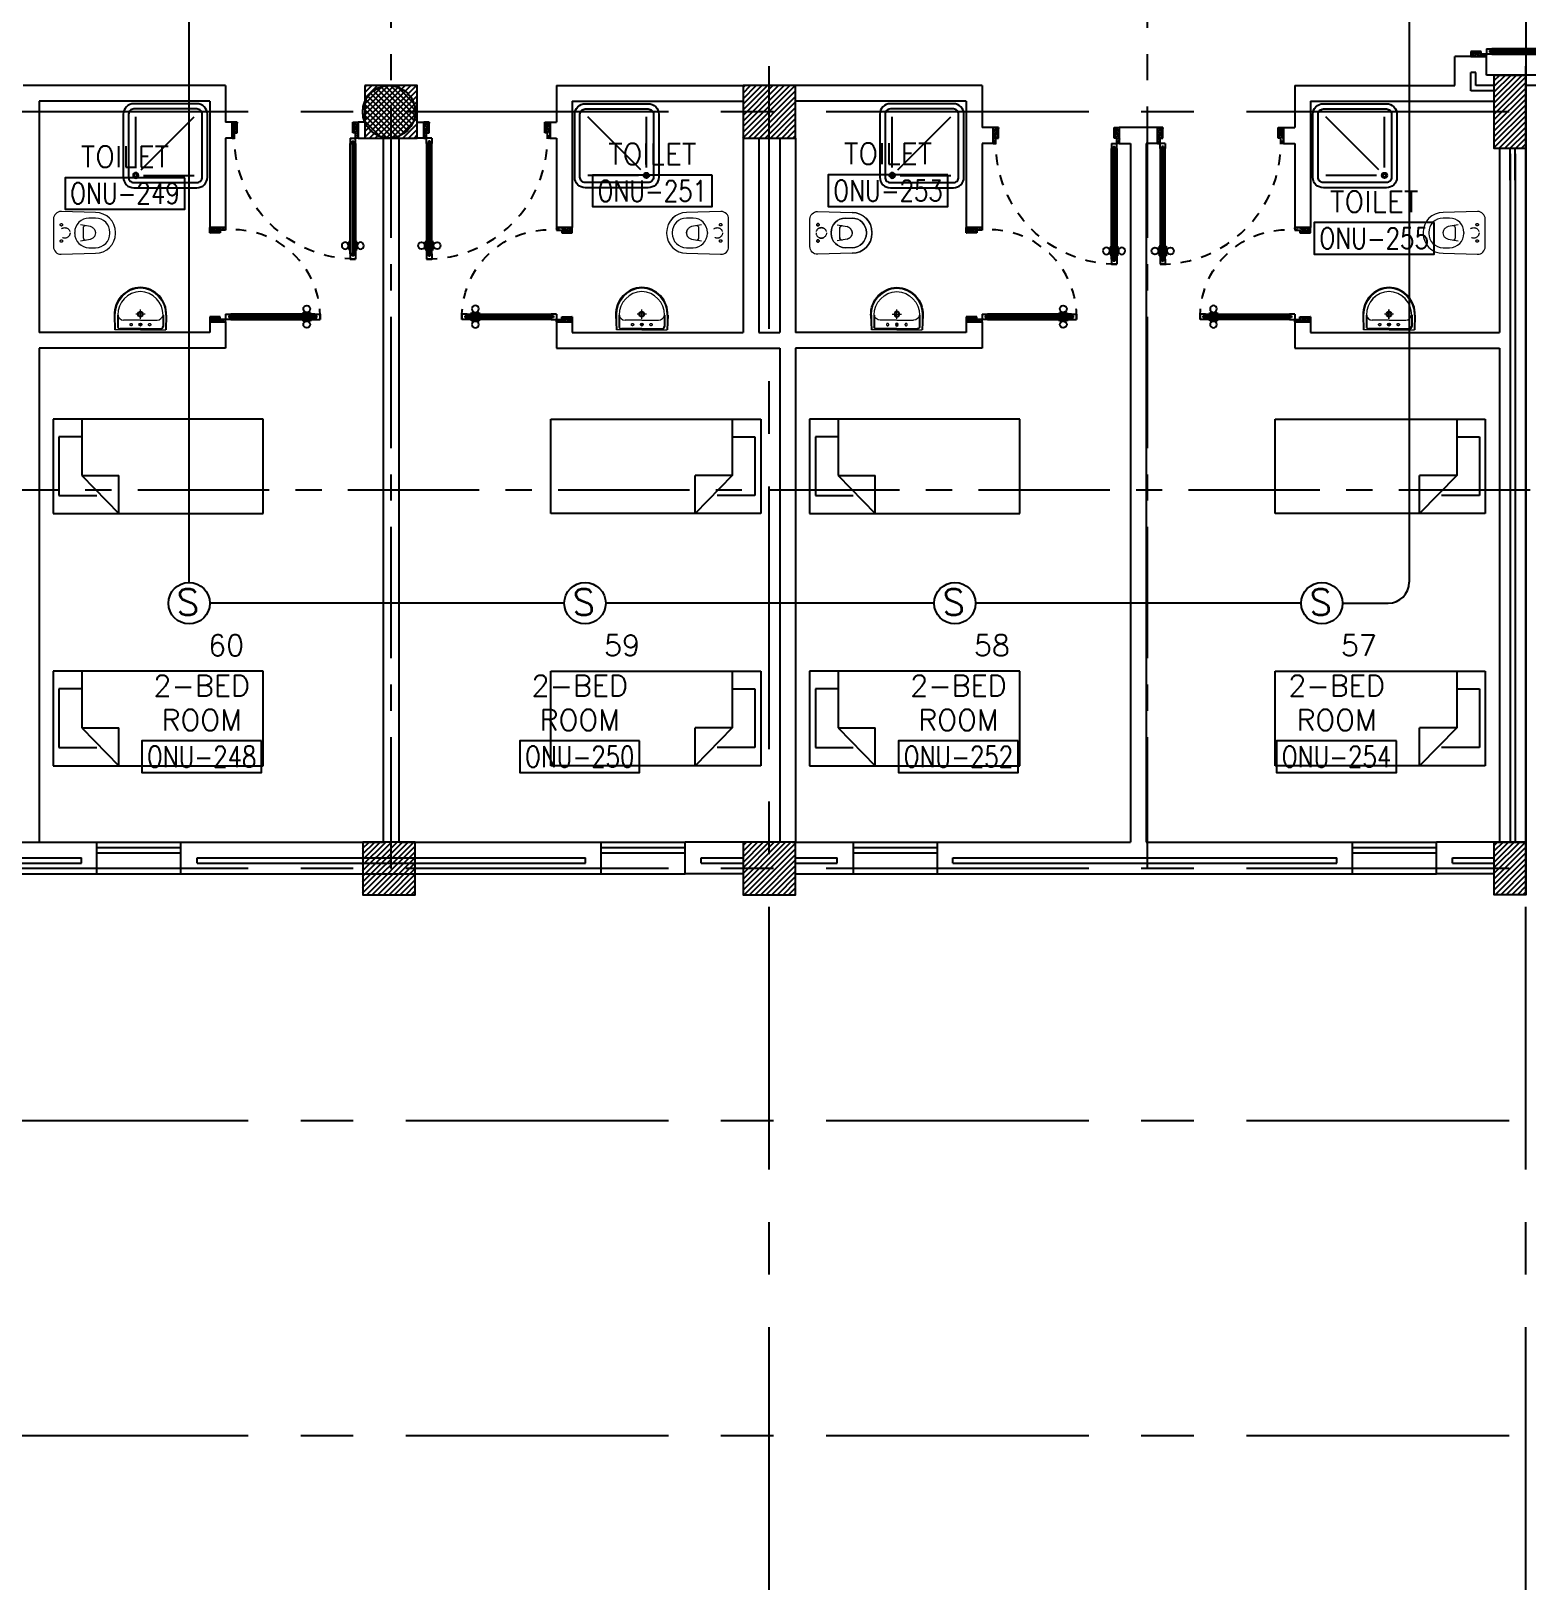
# Model space of a CAD drawing. Extents: x 0 to 93, y -1.5 to 78.
# Drawn here: x 26.21 to 40.44, y -1.46 to 13.37 of the extents above; entities that cross this region are included whole.
import ezdxf
from ezdxf.enums import TextEntityAlignment as Align

# ---------------------------------------------------------------- set-up
doc = ezdxf.new("R2010")
doc.units = 0
doc.header["$MEASUREMENT"] = 0
for name, pattern in [('CENTER', [2, 1.25, -0.25, 0.25, -0.25]), ('CENTERX2', [4, 2.5, -0.5, 0.5, -0.5]), ('DASHED', [0.75, 0.5, -0.25]), ('HIDDEN', [0.375, 0.25, -0.125]), ('HIDDEN2', [0.1875, 0.125, -0.0625])]:
    doc.linetypes.add(name, pattern=pattern)
doc.layers.get('0').update_dxf_attribs({"color": 11, "linetype": 'CONTINUOUS'})
for name, color, linetype in [('AXES', 11, 'CENTERX2'), ('AXES1', 11, 'CENTER'), ('COL', 11, 'CONTINUOUS'), ('DOOR', 11, 'CONTINUOUS'), ('E-FIRE', 4, 'CONTINUOUS'), ('E-WIRE', 4, 'CONTINUOUS'), ('EJ', 11, 'CONTINUOUS'), ('FIX', 11, 'CONTINUOUS'), ('FUR', 11, 'CONTINUOUS'), ('HAT', 11, 'CONTINUOUS'), ('INSUL', 11, 'CONTINUOUS'), ('RM-BOX', 11, 'CONTINUOUS'), ('RM-NAME', 11, 'CONTINUOUS'), ('RM-NO', 11, 'CONTINUOUS'), ('ROOF', 11, 'CONTINUOUS'), ('WALL', 11, 'CONTINUOUS'), ('WIN', 11, 'CONTINUOUS')]:
    doc.layers.add(name, color=color, linetype=linetype)
doc.styles.add('ROMANS', font='ROMANS.shx', dxfattribs={"width": 0.6})

# ---------------------------------------------------------------- blocks, each defined once
blk = doc.blocks.new('S')
at = {"layer": 'E-FIRE'}
blk.add_circle((0, 0), 197, dxfattribs=at)
at = {"layer": 'E-FIRE', "color": 3, "style": 'ROMANS'}
blk.add_text('S', height=250, dxfattribs=at).set_placement((-119, -115))
blk = doc.blocks.new('*X66')
at = {"color": 0}
for p, q in [((203889, 118293), (204345, 118750)), ((203889, 118346), (204292, 118750)), ((203889, 118399), (204239, 118750)), ((203889, 118452), (204186, 118750)), ((203889, 118505), (204133, 118750)), ((203889, 118558), (204080, 118750)), ((203889, 118611), (204027, 118750)), ((203889, 118665), (203974, 118750)), ((203889, 118718), (203921, 118750)), ((203898, 118250), (204389, 118740)), ((203951, 118250), (204389, 118687)), ((204004, 118250), (204389, 118634)), ((204057, 118250), (204389, 118581)), ((204110, 118250), (204389, 118528)), ((204163, 118250), (204389, 118475)), ((204216, 118250), (204389, 118422)), ((204269, 118250), (204389, 118369)), ((204322, 118250), (204389, 118316)), ((204375, 118250), (204389, 118263))]:
    blk.add_line(p, q, dxfattribs=at)
blk = doc.blocks.new('*X65')
at = {"color": 0}
for p, q in [((203886, 125450), (204386, 125950)), ((203889, 125506), (204333, 125950)), ((203889, 125559), (204279, 125950)), ((203889, 125612), (204226, 125950)), ((203889, 125665), (204173, 125950)), ((203889, 125718), (204120, 125950)), ((203889, 125771), (204067, 125950)), ((203889, 125824), (204014, 125950)), ((203889, 125877), (203961, 125950)), ((203889, 125930), (203908, 125950)), ((203939, 125450), (204389, 125900)), ((203992, 125450), (204389, 125847)), ((204045, 125450), (204389, 125794)), ((204098, 125450), (204389, 125741)), ((204151, 125450), (204389, 125688)), ((204204, 125450), (204389, 125635)), ((204257, 125450), (204389, 125582)), ((204310, 125450), (204389, 125528)), ((204363, 125450), (204389, 125475))]:
    blk.add_line(p, q, dxfattribs=at)
blk = doc.blocks.new('COL50')
at = {"layer": 'COL'}
blk.add_lwpolyline([(-250, 250), (-250, -250), (250, -250), (250, 250)], close=True, dxfattribs=at)
blk = doc.blocks.new('AH20A')
at = {"layer": 'FUR'}
for p, q in [((0, 0.5), (0, -0.5)), ((1, 0.5), (0, 0.5)), ((0.1358, 0.5), (0.1358, -0.0987)), ((1, -0.5), (1, 0.5)), ((0.1358, 0.3112), (0.0277, 0.3112)), ((0.0277, 0.3112), (0.0277, -0.3087)), ((0.1358, -0.0987), (0.3125, -0.5)), ((0.1358, -0.0987), (0.3125, -0.0987)), ((0.3125, -0.5), (0.3125, -0.0987)), ((0.0277, -0.3087), (0.2076, -0.3087)), ((0, -0.5), (1, -0.5))]:
    blk.add_line(p, q, dxfattribs=at)
blk = doc.blocks.new('DOOR100')
at = {"layer": 'DOOR', "color": 0, "linetype": 'ByBlock'}
for p, q in [((-92, 1206), (-92, 1141)), ((-83, 1206), (-92, 1206)), ((-83, 1129), (-83, 1219)), ((-76, 1219), (-83, 1219)), ((-83, 1206), (-83, 1141)), ((-76, 1251), (-76, 1301)), ((-76, 1301), (-26, 1301)), ((-26, 1301), (-76, 1301)), ((-59, 1251), (-76, 1251)), ((-59, 1251), (-59, 1271)), ((-43, 1271), (-59, 1271)), ((-43, 1251), (-43, 1271)), ((-26, 1251), (-43, 1251)), ((-26, 1251), (-26, 1301)), ((-26, 1219), (-19, 1219)), ((-19, 1129), (-19, 1219)), ((-19, 1206), (-19, 1141)), ((-19, 1206), (-10, 1206)), ((-10, 1206), (-10, 1141)), ((-83, 1141), (-92, 1141)), ((-76, 1129), (-83, 1129)), ((-26, 1129), (-19, 1129)), ((-19, 1141), (-10, 1141)), ((-1201, 0), (-1201, 150)), ((-1201, 150), (-1176, 150)), ((-1201, 150), (-1201, 0)), ((-1176, 150), (-1176, 100)), ((-76, 200), (-59, 200)), ((-76, 150), (-76, 200)), ((-76, 150), (-26, 150)), ((-59, 200), (-59, 180)), ((-59, 180), (-43, 180)), ((-43, 200), (-26, 200)), ((-43, 180), (-43, 200)), ((-26, 200), (-26, 150)), ((-1, 150), (-26, 150)), ((-26, 150), (-26, 100)), ((-1, 150), (-1, 0)), ((-1151, 0), (-1201, 0)), ((-1176, 100), (-1151, 100)), ((-1151, 100), (-1151, 0)), ((-51, 100), (-51, 0)), ((-26, 100), (-51, 100)), ((-51, 0), (-1, 0))]:
    blk.add_line(p, q, dxfattribs=at)
at = {"layer": 'DOOR', "linetype": 'ByBlock'}
for p, q in [((-76, 1251), (-76, 200)), ((-59, 200), (-59, 1251)), ((-43, 200), (-43, 1251)), ((-26, 200), (-26, 1251))]:
    blk.add_line(p, q, dxfattribs=at)
at = {"layer": 'DOOR', "color": 9, "linetype": 'ByBlock'}
for p, q in [((-1151, 0), (-1201, 114)), ((-1151, 0), (-1201, 40)), ((-1151, 0), (-1164, 100)), ((-51, 0), (-1, 114)), ((-51, 0), (-38, 100)), ((-51, 0), (-1, 40))]:
    blk.add_line(p, q, dxfattribs=at)
at = {"layer": 'DOOR', "color": 0, "linetype": 'ByBlock'}
for centre in [(-125, 1174), (22, 1174)]:
    blk.add_circle(centre, 32.4, dxfattribs=at)
at = {"layer": 'DOOR', "linetype": 'HIDDEN', "ltscale": 0.5}
blk.add_arc((-27, 152), 1149, 89.961, 180.0931, dxfattribs=at)
at = {"layer": 'DOOR', "color": 9, "linetype": 'ByBlock'}
for centre, radius, start, end in [((-1151, 0), 154, 103.7142, 108.8947), ((-51, 0), 154, 71.1053, 76.2858), ((-1151, 0), 134, 100.72, 111.8402), ((-1151, 0), 94.4, 90, 121.9818), ((-1151, 0), 74.4, 90, 132.2236), ((-1151, 0), 54.4, 90, 156.7926), ((-1151, 0), 34.4, 90, 180), ((-1151, 0), 14.4, 90, 180), ((-51, 0), 94.4, 58.0182, 90), ((-51, 0), 74.4, 47.7764, 90), ((-51, 0), 54.4, 23.2074, 90), ((-51, 0), 34.4, 0, 90), ((-51, 0), 14.4, 0, 90), ((-51, 0), 134, 68.1598, 79.28), ((-51, 0), 114, 64.0838, 77.3774)]:
    blk.add_arc(centre, radius, start, end, dxfattribs=at)
blk = doc.blocks.new('DOOR90')
at = {"layer": 'DOOR', "linetype": 'ByBlock'}
for p, q in [((0, 0), (-150, 0)), ((-200, -25), (-1000, -25)), ((-200, -42), (-1000, -42)), ((-200, -58), (-1000, -58)), ((-1000, -75), (-200, -75))]:
    blk.add_line(p, q, dxfattribs=at)
at = {"layer": 'DOOR', "color": 0, "linetype": 'ByBlock'}
for p, q in [((-150, 0), (-150, -25)), ((-150, 0), (0, 0)), ((0, -50), (0, 0)), ((-1050, -25), (-1050, -75)), ((-1050, -75), (-1050, -25)), ((-1000, -25), (-1050, -25)), ((-1000, -75), (-1050, -75)), ((-1020, -42), (-1020, -58)), ((-1000, -42), (-1020, -42)), ((-1000, -58), (-1020, -58)), ((-1000, -25), (-1000, -42)), ((-1000, -58), (-1000, -75)), ((-968, -25), (-968, -18)), ((-878, -18), (-968, -18)), ((-968, -75), (-968, -82)), ((-878, -82), (-968, -82)), ((-955, -18), (-955, -9)), ((-955, -9), (-890, -9)), ((-955, -18), (-890, -18)), ((-955, -82), (-955, -91)), ((-955, -82), (-890, -82)), ((-955, -91), (-890, -91)), ((-890, -18), (-890, -9)), ((-890, -82), (-890, -91)), ((-878, -25), (-878, -18)), ((-878, -75), (-878, -82)), ((-200, -42), (-200, -25)), ((-200, -25), (-150, -25)), ((-180, -42), (-200, -42)), ((-200, -75), (-200, -58)), ((-200, -58), (-180, -58)), ((-150, -75), (-200, -75)), ((-180, -58), (-180, -42)), ((-150, -75), (-150, -25)), ((-150, -25), (-100, -25)), ((-100, -25), (-100, -50)), ((-100, -50), (0, -50)), ((-150, -900), (-150, -875)), ((-150, -875), (-100, -875)), ((-100, -850), (0, -850)), ((-100, -875), (-100, -850)), ((0, -850), (0, -900)), ((0, -900), (-150, -900)), ((-150, -900), (0, -900))]:
    blk.add_line(p, q, dxfattribs=at)
at = {"layer": 'DOOR', "color": 9, "linetype": 'ByBlock'}
for p, q in [((0, -50), (-114, 0)), ((0, -50), (-40, 0)), ((0, -50), (-100, -37)), ((0, -850), (-114, -900)), ((0, -850), (-100, -863)), ((0, -850), (-40, -900))]:
    blk.add_line(p, q, dxfattribs=at)
at = {"layer": 'DOOR', "color": 0, "linetype": 'ByBlock'}
for centre in [(-923, 24), (-923, -124)]:
    blk.add_circle(centre, 32.4, dxfattribs=at)
at = {"layer": 'DOOR', "color": 9, "linetype": 'ByBlock'}
for centre, radius, start, end in [((0, -50), 74.4, 137.7764, 180), ((0, -50), 54.4, 113.2074, 180), ((0, -50), 154, 161.1053, 166.2858), ((0, -50), 134, 158.1598, 169.28), ((0, -50), 114, 154.0838, 167.3774), ((0, -50), 94.4, 148.0182, 180), ((0, -50), 34.4, 90, 180), ((0, -50), 14.4, 90, 180), ((0, -850), 154, 193.7142, 198.8947), ((0, -850), 134, 190.72, 201.8402), ((0, -850), 94.4, 180, 211.9818), ((0, -850), 74.4, 180, 222.2236), ((0, -850), 54.4, 180, 246.7926), ((0, -850), 34.4, 180, 270), ((0, -850), 14.4, 180, 270)]:
    blk.add_arc(centre, radius, start, end, dxfattribs=at)
at = {"layer": 'DOOR', "linetype": 'HIDDEN', "ltscale": 0.5}
blk.add_arc((-222, -50), 828, 178.2701, 275.003, dxfattribs=at)
blk = doc.blocks.new('RM1')
at = {"layer": 'RM-BOX'}
blk.add_lwpolyline([(570, -200), (-570, -200), (-570, -500), (570, -500)], close=True, dxfattribs=at)
at = {"layer": 'RM-NAME', "style": 'ROMANS'}
for tag, p in [('ROOMNAME1', (0, 324)), ('ROOMNAME2', (0, 0))]:
    blk.add_attdef(tag, text='', height=200, dxfattribs=at).set_placement(p, align=Align.MIDDLE)
at = {"layer": 'RM-NO', "style": 'ROMANS', "width": 0.8}
blk.add_attdef('ROOMNO', text='', height=200, dxfattribs=at).set_placement((0, -350), align=Align.MIDDLE)
blk = doc.blocks.new('*X81')
at = {"color": 0}
for p, q in [((73379, 125458), (73871, 125950)), ((73379, 125511), (73818, 125950)), ((73379, 125564), (73765, 125950)), ((73379, 125617), (73712, 125950)), ((73379, 125670), (73659, 125950)), ((73379, 125723), (73606, 125950)), ((73379, 125776), (73553, 125950)), ((73379, 125829), (73500, 125950)), ((73379, 125882), (73447, 125950)), ((73379, 125935), (73394, 125950)), ((73424, 125450), (73879, 125905)), ((73477, 125450), (73879, 125852)), ((73530, 125450), (73879, 125799)), ((73583, 125450), (73879, 125746)), ((73636, 125450), (73879, 125692)), ((73690, 125450), (73879, 125639)), ((73743, 125450), (73879, 125586)), ((73796, 125450), (73879, 125533)), ((73849, 125450), (73879, 125480))]:
    blk.add_line(p, q, dxfattribs=at)
blk = doc.blocks.new('C11')
at = {"layer": 'HAT'}
h = blk.add_hatch(dxfattribs=at)
h.set_pattern_fill('ANSI31', color=256, scale=300, style=0)
h.set_pattern_definition([(45, (-248556.182, -75061.005), (-26.5165043, 26.5165043), [])])
h.paths.add_polyline_path([(300, 700), (0, 700), (0, 350), (300, 350)])
h.paths.add_polyline_path([(300, 350), (0, 350), (0, 0), (300, 0)])
at = {"layer": 'COL'}
blk.add_lwpolyline([(300, 700), (300, 0), (0, 0), (0, 700)], close=True, dxfattribs=at)
blk = doc.blocks.new('C-300')
at = {"layer": 'HAT', "linetype": 'ByBlock', "ltscale": 0.3}
h = blk.add_hatch(dxfattribs=at)
h.set_pattern_fill('ANSI31', color=8, scale=300, style=0)
h.set_pattern_definition([(45, (-258496.182, -82361.005), (-26.5165043, 26.5165043), [])])
h.paths.add_polyline_path([(300, 500), (0, 500), (0, 250), (300, 250)])
h.paths.add_polyline_path([(300, 250), (0, 250), (0, 0), (300, 0)])
at = {"layer": 'COL'}
blk.add_lwpolyline([(0, 500), (300, 500), (300, 0), (0, 0)], close=True, dxfattribs=at)
blk = doc.blocks.new('LAV1')
at = {"layer": 'FIX', "linetype": 'ByBlock', "ltscale": 0.3}
for p, q in [((-280, 210), (-275, 50)), ((-245, 210), (-245, 85)), ((245, 210), (245, 85)), ((280, 210), (275, 50)), ((0, 60), (-220, 60)), ((0, 60), (220, 60))]:
    blk.add_line(p, q, dxfattribs=at)
at = {"layer": 'FIX', "linetype": 'Continuous', "lineweight": 20}
for p, q in [((-275, 210), (-275, 50)), ((275, 210), (275, 50)), ((0, 50), (-275, 50)), ((0, 50), (-252, 50)), ((0, 155), (-181, 155)), ((0, 155), (181, 155)), ((0, 50), (275, 50)), ((0, 50), (252, 50))]:
    blk.add_line(p, q, dxfattribs=at)
at = {"layer": 'FIX', "linetype": 'DASHED', "lineweight": 20, "ltscale": 0.05}
for p, q in [((50, 220), (-50, 220)), ((0, 170), (0, 270)), ((0, 170), (0, 270))]:
    blk.add_line(p, q, dxfattribs=at)
at = {"layer": 'FIX', "lineweight": 20}
for p, q in [((16, 107), (-15, 107)), ((0, 92), (0, 123))]:
    blk.add_line(p, q, dxfattribs=at)
for centre, radius in [((0, 220), 29.5), ((0, 220), 22.5), ((0, 107), 15.5)]:
    blk.add_circle(centre, radius, dxfattribs=at)
at = {"layer": 'FIX', "linetype": 'HIDDEN', "lineweight": 20, "ltscale": 0.05}
for centre in [(-100, 107), (100, 107)]:
    blk.add_circle(centre, 12.4, dxfattribs=at)
at = {"layer": 'FIX', "linetype": 'ByBlock', "ltscale": 0.3}
for centre, radius, start, end in [((7, 220), 287, 91.3776, 182.0064), ((-7, 220), 287, 357.9936, 88.6224), ((-220, 85), 24.9, 179.7021, 269.9486), ((220, 85), 24.9, 270.0514, 0.2979)]:
    blk.add_arc(centre, radius, start, end, dxfattribs=at)
at = {"layer": 'FIX', "linetype": 'Continuous', "lineweight": 20}
for centre, radius, start, end in [((8, 217), 283, 91.6988, 181.351), ((8, 212), 253, 91.7328, 180.4884), ((-8, 217), 283, 358.649, 88.3012), ((-8, 212), 253, 359.5116, 88.2672), ((-179, 222), 66.9, 190.2006, 268.0786), ((179, 222), 66.9, 271.9214, 349.7994)]:
    blk.add_arc(centre, radius, start, end, dxfattribs=at)
blk = doc.blocks.new('WC1')
at = {"layer": 'FIX', "lineweight": 20}
for p, q in [((-210, 204), (-538, 194)), ((-727, 5), (-727, -5)), ((-674, 5), (-674, -5)), ((-534, 24), (-540, 0)), ((-540, 0), (-534, -24)), ((-475, 141), (-538, 141)), ((-395, 76), (-490, 60)), ((-339, 5), (-339, -5)), ((-137, 0), (-137, 131)), ((-137, -131), (-137, 0)), ((-538, -141), (-475, -141)), ((-490, -60), (-395, -76)), ((-538, -194), (-210, -204)), ((-213, -204), (-210, -204))]:
    blk.add_line(p, q, dxfattribs=at)
at = {"layer": 'FIX', "linetype": 'Continuous', "lineweight": 20}
blk.add_line((-420, -47), (-420, 45), dxfattribs=at)
at = {"layer": 'FIX', "linetype": 'HIDDEN2', "lineweight": 20, "ltscale": 0.3}
blk.add_circle((-245, 0), 49.8, dxfattribs=at)
at = {"layer": 'FIX', "linetype": 'HIDDEN', "lineweight": 20, "ltscale": 0.05}
for centre in [(-213, 78), (-213, -77)]:
    blk.add_circle(centre, 11.6, dxfattribs=at)
at = {"layer": 'FIX', "lineweight": 20}
for centre, radius, start, end in [((-538, 5), 189, 90, 180), ((-210, 131), 73, 360, 90), ((-538, 5), 136, 90, 180), ((-473, -7), 68.2, 128.9242, 152.8468), ((-464, -18), 82, 108.496, 128.9242), ((-475, 5), 136, 360, 90), ((-538, -5), 189, 180, 270), ((-538, -5), 136, 180, 270), ((-473, 7), 68.2, 207.1532, 231.0758), ((-464, 18), 82, 231.0758, 251.504), ((-475, -5), 136, 270, 0), ((-210, -131), 73, 270, 0)]:
    blk.add_arc(centre, radius, start, end, dxfattribs=at)
at = {"layer": 'FIX', "linetype": 'Continuous', "lineweight": 20}
for centre, start, end in [((-443, 46), 357.6662, 91.6121), ((-442, -46), 268.3879, 2.3338)]:
    blk.add_arc(centre, 22.3, start, end, dxfattribs=at)
blk = doc.blocks.new('SHR1')
at = {"layer": 'FIX'}
for p, q in [((-196, 196), (-700, 700)), ((-143, 218), (-143, 700)), ((-218, 143), (-700, 143))]:
    blk.add_line(p, q, dxfattribs=at)
for points in [[(-825, 125), (-825, 725, -0.414214), (-725, 825), (-125, 825, -0.414214), (-25, 725), (-25, 125, -0.414214), (-125, 25), (-725, 25, -0.414214)], [(-775, 125), (-775, 725, -0.414214), (-725, 775), (-125, 775, -0.414214), (-75, 725), (-75, 125, -0.414214), (-125, 75), (-725, 75, -0.414214)]]:
    blk.add_lwpolyline(points, format="xyb", close=True, dxfattribs=at)
for radius in [25, 15]:
    blk.add_circle((-143, 143), radius, dxfattribs=at)
blk = doc.blocks.new('*X122')
at = {"color": 0}
for p, q in [((84179, 10675), (84665, 11161)), ((84179, 10729), (84612, 11161)), ((84179, 10782), (84559, 11161)), ((84179, 10835), (84506, 11161)), ((84179, 10888), (84453, 11161)), ((84179, 10941), (84400, 11161)), ((84179, 10994), (84347, 11161)), ((84179, 11047), (84294, 11161)), ((84179, 11100), (84240, 11161)), ((84179, 11153), (84187, 11161)), ((84218, 10661), (84679, 11122)), ((84271, 10661), (84679, 11069)), ((84324, 10661), (84679, 11016)), ((84377, 10661), (84679, 10963)), ((84430, 10661), (84679, 10910)), ((84483, 10661), (84679, 10857)), ((84536, 10661), (84679, 10804)), ((84589, 10661), (84679, 10751)), ((84642, 10661), (84679, 10698))]:
    blk.add_line(p, q, dxfattribs=at)
blk = doc.blocks.new('A$C272A55A0')
at = {"layer": 'DOOR', "color": 0, "linetype": 'ByBlock'}
for p, q in [((0, 900), (0, 1050)), ((50, 1050), (0, 1050)), ((50, 950), (50, 1050)), ((1750, 950), (1750, 1050)), ((1750, 1050), (1800, 1050)), ((1800, 1050), (1800, 900)), ((0, 900), (25, 900)), ((25, 950), (50, 950)), ((25, 900), (25, 950)), ((75, 900), (25, 900)), ((25, 850), (25, 900)), ((75, 900), (75, 850)), ((1725, 900), (1775, 900)), ((1725, 900), (1725, 850)), ((1775, 950), (1750, 950)), ((1775, 900), (1775, 950)), ((1800, 900), (1775, 900)), ((1775, 850), (1775, 900)), ((42, 850), (25, 850)), ((58, 870), (42, 870)), ((42, 870), (42, 850)), ((58, 850), (58, 870)), ((75, 850), (58, 850)), ((1725, 850), (1742, 850)), ((1742, 870), (1758, 870)), ((1742, 850), (1742, 870)), ((1758, 870), (1758, 850)), ((1758, 850), (1775, 850)), ((1718, 160), (1709, 160)), ((1709, 95), (1709, 160)), ((1725, 173), (1718, 173)), ((1718, 173), (1718, 83)), ((1718, 95), (1718, 160)), ((1775, 173), (1782, 173)), ((1782, 173), (1782, 83)), ((1782, 160), (1791, 160)), ((1782, 95), (1782, 160)), ((1791, 95), (1791, 160)), ((25, 50), (42, 50)), ((25, 50), (25, 0)), ((25, 0), (75, 0)), ((75, 0), (25, 0)), ((42, 50), (42, 30)), ((42, 30), (58, 30)), ((58, 50), (75, 50)), ((58, 50), (58, 30)), ((75, 50), (75, 0)), ((1718, 95), (1709, 95)), ((1725, 83), (1718, 83)), ((1742, 50), (1725, 50)), ((1725, 50), (1725, 0)), ((1775, 0), (1725, 0)), ((1725, 0), (1775, 0)), ((1742, 50), (1742, 30)), ((1758, 30), (1742, 30)), ((1775, 50), (1758, 50)), ((1758, 50), (1758, 30)), ((1775, 83), (1782, 83)), ((1775, 50), (1775, 0)), ((1782, 95), (1791, 95))]:
    blk.add_line(p, q, dxfattribs=at)
at = {"layer": 'DOOR', "color": 9, "linetype": 'ByBlock'}
for p, q in [((50, 1050), (0, 1010)), ((50, 1050), (0, 937)), ((50, 1050), (37, 950)), ((1750, 1050), (1800, 1010)), ((1750, 1050), (1800, 937)), ((1750, 1050), (1763, 950))]:
    blk.add_line(p, q, dxfattribs=at)
at = {"layer": 'DOOR', "linetype": 'ByBlock'}
for p, q in [((25, 850), (25, 50)), ((42, 850), (42, 50)), ((58, 850), (58, 50)), ((75, 50), (75, 850)), ((1725, 50), (1725, 850)), ((1742, 850), (1742, 50)), ((1758, 850), (1758, 50)), ((1775, 850), (1775, 50))]:
    blk.add_line(p, q, dxfattribs=at)
at = {"layer": 'DOOR', "color": 0, "linetype": 'ByBlock'}
for centre in [(1676, 128), (1824, 128)]:
    blk.add_circle(centre, 32.4, dxfattribs=at)
at = {"layer": 'DOOR', "color": 9, "linetype": 'ByBlock'}
for centre, radius, start, end in [((50, 1050), 34.4, 180, 270), ((50, 1050), 14.4, 180, 270), ((1750, 1050), 14.4, 270, 0), ((1750, 1050), 34.4, 270, 0), ((50, 1050), 54.4, 203.2074, 270), ((50, 1050), 74.4, 227.7764, 270), ((50, 1050), 94.4, 238.0182, 270), ((50, 1050), 114, 244.0838, 257.3774), ((50, 1050), 134, 248.1598, 259.28), ((50, 1050), 154, 251.1053, 256.2858), ((1750, 1050), 54.4, 270, 336.7926), ((1750, 1050), 74.4, 270, 312.2236), ((1750, 1050), 94.4, 270, 301.9818), ((1750, 1050), 114, 282.6226, 295.9162), ((1750, 1050), 134, 280.72, 291.8402), ((1750, 1050), 154, 283.7142, 288.8947)]:
    blk.add_arc(centre, radius, start, end, dxfattribs=at)
at = {"layer": 'DOOR', "linetype": 'HIDDEN', "ltscale": 0.5}
for centre, start, end in [((50, 851), 268.3174, 3.2965), ((1750, 851), 176.7035, 271.6826)]:
    blk.add_arc(centre, 851, start, end, dxfattribs=at)
at = {"layer": 'WALL', "linetype": 'ByBlock'}
blk.add_line((1800, 900), (1800, 1050), dxfattribs=at)

msp = doc.modelspace()

# ---------------------------------------------------------------- hatches: boundary and pattern name
at = {"layer": 'HAT'}
h = msp.add_hatch(dxfattribs=at)
h.set_pattern_fill('ANSI31', color=256, scale=0.3, style=0)
h.set_pattern_definition([(135, (90.853055, -31.034444), (0.026516504, 0.026516504), [])])
h.paths.add_polyline_path([(29.8628, 12.6), (29.6128, 12.6), (29.6128, 12.85, -0.4142136)])
h.paths.add_polyline_path([(29.6128, 12.85), (29.6128, 12.6), (29.3628, 12.6, -0.4142136)])
h.paths.add_polyline_path([(29.3628, 12.6), (29.6128, 12.6), (29.6128, 12.35, -0.4142136)])
h.paths.add_polyline_path([(29.6128, 12.6), (29.8628, 12.6, -0.4142136), (29.6128, 12.35)])

# ---------------------------------------------------------------- linework, layer by layer
at = {"layer": 'AXES'}
for p, q in [((33.2317, -1.4643), (33.2317, 77.3484)), ((40.4317, -1.4643), (40.4317, 76.9984)), ((92.2717, 12.6), (24.2317, 12.6)), ((92.2717, 5.4), (24.2317, 5.4)), ((92.2717, 3), (24.2317, 3)), ((92.2717, 0), (24.2317, 0))]:
    msp.add_line(p, q, dxfattribs=at)
at = {"layer": 'AXES1'}
for p, q in [((29.6317, 5.4), (29.6317, 64.22)), ((36.8317, 5.4), (36.8317, 64.22)), ((82.4717, 9), (21.8317, 9)), ((82.4717, 9), (40.1817, 9))]:
    msp.add_line(p, q, dxfattribs=at)
at = {"layer": 'COL'}
for p, q in [((40.4317, 5.65), (40.1317, 5.65)), ((40.4317, 5.15), (40.4317, 5.65))]:
    msp.add_line(p, q, dxfattribs=at)
msp.add_lwpolyline([(32.9817, 5.6501), (32.9817, 5.1501), (33.4817, 5.1501), (33.4817, 5.6501)], close=True, dxfattribs=at)
at = {"layer": 'E-WIRE', "color": 4, "linetype": 'ByBlock'}
for p, q in [((39.3216, 14.8651), (39.3216, 8.1238)), ((27.7097, 8.1209), (27.7097, 13.9193)), ((31.2806, 7.9238), (27.9068, 7.9238)), ((34.801, 7.9238), (31.6747, 7.9238)), ((38.2939, 7.9238), (35.1952, 7.9238)), ((38.6881, 7.9238), (39.1216, 7.9238))]:
    msp.add_line(p, q, dxfattribs=at)
msp.add_arc((39.1216, 8.1238), 0.2, 270, 0, dxfattribs=at)
at = {"layer": 'EJ'}
msp.add_line((40.4317, 15.1), (40.4317, 13), dxfattribs=at)
at = {"layer": 'FIX'}
for p, q in [((32.0089, 12.0477), (31.5047, 12.552)), ((32.062, 12.0697), (32.062, 12.552)), ((34.4013, 12.0697), (34.4013, 12.552)), ((34.4544, 12.0477), (34.9587, 12.552)), ((31.987, 11.9947), (31.5047, 11.9947)), ((34.4763, 11.9947), (34.9587, 11.9947))]:
    msp.add_line(p, q, dxfattribs=at)
at = {"layer": 'FIX', "lineweight": 20}
for p, q in [((32.7717, 11.6518), (32.4437, 11.6418)), ((32.5067, 11.5888), (32.4437, 11.5888)), ((33.6917, 11.6518), (34.0197, 11.6418)), ((33.9567, 11.5888), (34.0197, 11.5888)), ((32.2547, 11.4528), (32.2547, 11.4432)), ((32.3077, 11.4528), (32.3077, 11.4432)), ((32.448, 11.4722), (32.4421, 11.448)), ((32.4421, 11.448), (32.448, 11.4238)), ((32.5868, 11.5237), (32.4913, 11.5081)), ((32.6427, 11.4528), (32.6427, 11.4432)), ((33.8207, 11.4528), (33.8207, 11.4432)), ((33.8765, 11.5237), (33.972, 11.5081)), ((34.0153, 11.4722), (34.0212, 11.448)), ((34.0212, 11.448), (34.0153, 11.4238)), ((34.1557, 11.4528), (34.1557, 11.4432)), ((34.2087, 11.4528), (34.2087, 11.4432)), ((32.4437, 11.3072), (32.5067, 11.3072)), ((32.4913, 11.3879), (32.5868, 11.3723)), ((33.972, 11.3879), (33.8765, 11.3723)), ((34.0197, 11.3072), (33.9567, 11.3072)), ((32.4437, 11.2542), (32.7717, 11.2442)), ((34.0197, 11.2542), (33.6917, 11.2442))]:
    msp.add_line(p, q, dxfattribs=at)
at = {"layer": 'FIX', "linetype": 'Continuous', "lineweight": 20}
for p, q in [((32.5615, 11.4007), (32.5612, 11.4926)), ((33.9018, 11.4007), (33.9021, 11.4926)), ((38.8876, 10.6658), (38.8876, 10.525)), ((39.1296, 10.6174), (38.9699, 10.6174)), ((39.1296, 10.6174), (39.2892, 10.6174)), ((39.3716, 10.6658), (39.3716, 10.525)), ((39.1296, 10.525), (38.8876, 10.525)), ((39.1296, 10.525), (38.9074, 10.525)), ((39.1296, 10.525), (39.3716, 10.525)), ((39.1296, 10.525), (39.3518, 10.525))]:
    msp.add_line(p, q, dxfattribs=at)
at = {"layer": 'FIX', "color": 32, "linetype": 'DASHED', "lineweight": 20, "ltscale": 0.05}
for p, q in [((39.1292, 10.6306), (39.1292, 10.7186)), ((39.1292, 10.6306), (39.1292, 10.7186)), ((39.1732, 10.6746), (39.0852, 10.6746))]:
    msp.add_line(p, q, dxfattribs=at)
at = {"layer": 'FIX', "color": 32, "linetype": 'ByBlock', "ltscale": 0.3}
for p, q in [((38.8832, 10.6658), (38.8876, 10.525)), ((38.914, 10.6658), (38.914, 10.5558)), ((39.1296, 10.5338), (38.9359, 10.5338)), ((39.1296, 10.5338), (39.3233, 10.5338)), ((39.3452, 10.6658), (39.3452, 10.5558)), ((39.376, 10.6658), (39.3716, 10.525))]:
    msp.add_line(p, q, dxfattribs=at)
at = {"layer": 'FIX', "color": 32, "lineweight": 20}
for p, q in [((39.1433, 10.5756), (39.116, 10.5756)), ((39.1296, 10.5619), (39.1296, 10.5893))]:
    msp.add_line(p, q, dxfattribs=at)
at = {"layer": 'FIX'}
for points in [[(31.3797, 11.977), (31.3797, 12.577, -0.4142136), (31.4797, 12.677), (32.0797, 12.677, -0.4142136), (32.1797, 12.577), (32.1797, 11.977, -0.4142136), (32.0797, 11.877), (31.4797, 11.877, -0.4142136)], [(31.4297, 11.977), (31.4297, 12.577, -0.4142136), (31.4797, 12.627), (32.0797, 12.627, -0.4142136), (32.1297, 12.577), (32.1297, 11.977, -0.4142136), (32.0797, 11.927), (31.4797, 11.927, -0.4142136)], [(35.0837, 11.977), (35.0837, 12.577, 0.4142136), (34.9837, 12.677), (34.3837, 12.677, 0.4142136), (34.2837, 12.577), (34.2837, 11.977, 0.4142136), (34.3837, 11.877), (34.9837, 11.877, 0.4142136)], [(35.0337, 11.977), (35.0337, 12.577, 0.4142136), (34.9837, 12.627), (34.3837, 12.627, 0.4142136), (34.3337, 12.577), (34.3337, 11.977, 0.4142136), (34.3837, 11.927), (34.9837, 11.927, 0.4142136)]]:
    msp.add_lwpolyline(points, format="xyb", close=True, dxfattribs=at)
at = {"layer": 'FIX', "lineweight": 20}
for points in [[(32.7685, 11.2442), (32.7717, 11.2442, 0.4142136), (32.8447, 11.3172), (32.8447, 11.448), (32.8447, 11.5788, 0.4142136), (32.7717, 11.6518)], [(33.6948, 11.2442), (33.6917, 11.2442, -0.4142136), (33.6187, 11.3172), (33.6187, 11.448), (33.6187, 11.5788, -0.4142136), (33.6917, 11.6518)]]:
    msp.add_lwpolyline(points, format="xyb", dxfattribs=at)
at = {"layer": 'FIX'}
for centre, radius in [((32.062, 11.9947), 0.025), ((34.4013, 11.9947), 0.025), ((32.062, 11.9947), 0.015), ((34.4013, 11.9947), 0.015)]:
    msp.add_circle(centre, radius, dxfattribs=at)
at = {"layer": 'FIX', "color": 22, "linetype": 'HIDDEN2', "lineweight": 20, "ltscale": 0.3}
for centre in [(32.7367, 11.448), (33.7267, 11.448)]:
    msp.add_circle(centre, 0.0498, dxfattribs=at)
at = {"layer": 'FIX', "color": 97, "linetype": 'HIDDEN', "lineweight": 20, "ltscale": 0.05}
for centre in [(32.7685, 11.5255), (33.6948, 11.5255), (32.7685, 11.3705), (33.6948, 11.3705)]:
    msp.add_circle(centre, 0.0116, dxfattribs=at)
at = {"layer": 'FIX', "lineweight": 20}
for centre, radius in [((39.1292, 10.6746), 0.026), ((39.1292, 10.6746), 0.0198), ((39.1296, 10.5756), 0.0137)]:
    msp.add_circle(centre, radius, dxfattribs=at)
at = {"layer": 'FIX', "color": 32, "linetype": 'HIDDEN', "lineweight": 20, "ltscale": 0.05}
for centre in [(39.0416, 10.5756), (39.2176, 10.5756)]:
    msp.add_circle(centre, 0.0109, dxfattribs=at)
at = {"layer": 'FIX', "lineweight": 20}
for centre, radius, start, end in [((32.4437, 11.4528), 0.189, 90, 180), ((32.4437, 11.4528), 0.136, 90, 180), ((32.5067, 11.4528), 0.136, 360, 90), ((33.9567, 11.4528), 0.136, 90, 180), ((34.0197, 11.4528), 0.189, 360, 90), ((34.0197, 11.4528), 0.136, 360, 90), ((32.4437, 11.4432), 0.189, 180, 270), ((32.4437, 11.4432), 0.136, 180, 270), ((32.5086, 11.4411), 0.0682, 128.92417, 152.84682), ((32.5086, 11.4549), 0.0682, 207.15318, 231.07583), ((32.5173, 11.4304), 0.082, 108.49595, 128.92417), ((32.5067, 11.4432), 0.136, 270, 0), ((33.9567, 11.4432), 0.136, 180, 270), ((33.946, 11.4304), 0.082, 51.07583, 71.50405), ((33.9547, 11.4411), 0.0682, 27.15318, 51.07583), ((33.9547, 11.4549), 0.0682, 308.92417, 332.84682), ((34.0197, 11.4432), 0.189, 270, 0), ((34.0197, 11.4432), 0.136, 270, 0), ((32.5173, 11.4656), 0.082, 231.07583, 251.50405), ((33.946, 11.4656), 0.082, 288.49595, 308.92417)]:
    msp.add_arc(centre, radius, start, end, dxfattribs=at)
at = {"layer": 'FIX', "linetype": 'Continuous', "lineweight": 20}
for centre, radius, start, end in [((32.539, 11.4935), 0.0223, 357.66621, 91.61215), ((33.9243, 11.4935), 0.0223, 88.38785, 182.33379), ((32.5393, 11.4024), 0.0223, 268.38785, 2.33379), ((33.924, 11.4024), 0.0223, 177.66621, 271.61215), ((39.137, 10.6717), 0.2494, 91.6988, 181.35097), ((39.1363, 10.668), 0.2223, 91.73281, 180.48842), ((39.1222, 10.6717), 0.2494, 358.64903, 88.3012), ((39.1229, 10.668), 0.2223, 359.51158, 88.26719), ((38.9719, 10.6762), 0.0589, 190.20056, 268.07863), ((39.2873, 10.6762), 0.0589, 271.92137, 349.79944)]:
    msp.add_arc(centre, radius, start, end, dxfattribs=at)
at = {"layer": 'FIX', "color": 32, "linetype": 'ByBlock', "ltscale": 0.3}
for centre, radius, start, end in [((39.1356, 10.6746), 0.2526, 91.37765, 182.00641), ((39.1236, 10.6746), 0.2526, 357.99359, 88.62235), ((38.9359, 10.5557), 0.0219, 179.70214, 269.94861), ((39.3233, 10.5557), 0.0219, 270.05139, 0.29786)]:
    msp.add_arc(centre, radius, start, end, dxfattribs=at)
at = {"layer": 'INSUL'}
for p, q in [((39.9567, 12.975), (39.9067, 12.975)), ((39.9067, 12.8), (39.9067, 12.975)), ((39.9567, 12.85), (39.9567, 12.975)), ((40.1317, 12.8), (39.9067, 12.8)), ((40.1317, 12.85), (39.9567, 12.85)), ((40.2817, 11.95), (40.2817, 12.25)), ((40.2817, 12.2), (40.2817, 5.65)), ((40.3317, 11.95), (40.3317, 12.25)), ((40.3317, 12.2), (40.3317, 5.65)), ((40.2817, 10.85), (40.2817, 5.65)), ((40.3317, 10.85), (40.3317, 5.65)), ((25.7817, 5.5), (26.685, 5.5)), ((26.685, 5.45), (26.685, 5.5)), ((27.785, 5.5), (31.4817, 5.5)), ((27.785, 5.45), (27.785, 5.5)), ((31.4817, 5.45), (31.4817, 5.5)), ((32.5817, 5.5), (32.9817, 5.5)), ((32.5817, 5.45), (32.5817, 5.5)), ((33.4817, 5.5), (33.8783, 5.5)), ((33.8783, 5.45), (33.8783, 5.5)), ((34.9783, 5.45), (34.9783, 5.5)), ((34.9783, 5.5), (38.6317, 5.5)), ((38.6317, 5.45), (38.6317, 5.5)), ((39.735, 5.45), (39.735, 5.5)), ((39.735, 5.5), (40.1317, 5.5)), ((25.7817, 5.45), (26.685, 5.45)), ((26.285, 5.45), (26.685, 5.45)), ((27.785, 5.45), (31.4817, 5.45)), ((32.5817, 5.45), (32.9817, 5.45)), ((33.4817, 5.45), (33.8783, 5.45)), ((34.9783, 5.45), (38.6317, 5.45)), ((39.735, 5.45), (40.1317, 5.45))]:
    msp.add_line(p, q, dxfattribs=at)
at = {"layer": 'ROOF'}
for p, q in [((41.7267, 12.95), (40.0567, 12.95)), ((41.5767, 12.85), (40.4317, 12.85))]:
    msp.add_line(p, q, dxfattribs=at)
at = {"layer": 'WALL'}
for p, q in [((40.4317, 15.25), (40.4317, 12.95)), ((40.0567, 13.125), (39.7567, 13.125)), ((39.7567, 12.85), (39.7567, 13.125)), ((40.0567, 12.95), (40.0567, 13.125)), ((40.4317, 12.95), (40.4317, 13)), ((40.4317, 12.95), (40.4317, 13)), ((28.0567, 12.85), (26.1317, 12.85)), ((28.0567, 12.85), (28.0567, 12.5)), ((31.2067, 12.85), (32.9817, 12.85)), ((31.2067, 12.85), (31.2067, 12.5)), ((35.2567, 12.85), (33.4817, 12.85)), ((35.2567, 12.85), (35.2567, 12.45)), ((38.2317, 12.85), (39.7567, 12.85)), ((38.2317, 12.85), (38.2317, 12.45)), ((26.2817, 12.7), (26.2817, 10.5)), ((27.9067, 12.7), (27.9067, 11.5)), ((31.3567, 12.7), (31.3567, 11.5)), ((35.1067, 12.7), (35.1067, 11.5)), ((38.3817, 12.7), (40.1317, 12.7)), ((38.3817, 12.7), (38.3817, 11.5)), ((28.1192, 12.5), (28.0567, 12.5)), ((28.1192, 12.5), (28.1192, 12.35)), ((29.3192, 12.5), (29.3192, 12.35)), ((29.9442, 12.5), (29.9442, 12.35)), ((31.1442, 12.5), (31.2067, 12.5)), ((31.1442, 12.5), (31.1442, 12.35)), ((28.0567, 12.35), (28.0567, 11.5)), ((28.1192, 12.35), (28.0567, 12.35)), ((29.5567, 12.35), (29.5567, 5.65)), ((29.7067, 12.35), (29.7067, 5.65)), ((31.1442, 12.35), (31.2067, 12.35)), ((31.2067, 12.35), (31.2067, 11.5)), ((32.9817, 12.35), (32.9817, 10.5)), ((33.1317, 12.35), (33.1317, 10.5)), ((33.3317, 12.35), (33.3317, 10.5)), ((33.4817, 12.35), (33.4817, 10.5)), ((35.3629, 12.45), (35.2567, 12.45)), ((35.3629, 12.45), (35.3629, 12.3)), ((36.5629, 12.45), (36.5629, 12.3)), ((36.9254, 12.45), (36.9254, 12.3)), ((38.1254, 12.45), (38.1254, 12.3)), ((38.1254, 12.45), (38.2317, 12.45)), ((35.2567, 12.3), (35.2567, 11.5)), ((35.3629, 12.3), (35.2567, 12.3)), ((36.6692, 12.3), (36.6692, 5.65)), ((36.8192, 12.3), (36.8192, 5.65)), ((38.1254, 12.3), (38.2317, 12.3)), ((38.2317, 12.3), (38.2317, 11.5)), ((40.1817, 12.25), (40.1817, 11.8)), ((40.4317, 5.65), (40.4317, 12.25)), ((40.4317, 12.25), (40.4317, 11.8)), ((40.4317, 5.65), (40.4317, 12.25)), ((38.2317, 11.5), (38.3817, 11.5)), ((40.1817, 11), (40.1817, 10.6)), ((40.4317, 11), (40.4317, 5.65)), ((40.4317, 11), (40.4317, 5.65)), ((27.9067, 10.6), (27.9067, 10.5)), ((28.0567, 10.6), (28.0567, 10.35)), ((31.2067, 10.6), (31.2067, 10.35)), ((31.3567, 10.6), (31.3567, 10.5)), ((35.1067, 10.6), (35.1067, 10.5)), ((35.2567, 10.6), (35.2567, 10.35)), ((38.2317, 10.6), (38.3817, 10.6)), ((38.2317, 10.6), (38.2317, 10.35)), ((38.3817, 10.6), (38.3817, 10.5)), ((38.3817, 10.6), (38.3817, 10.5)), ((33.1317, 10.5), (33.3317, 10.5)), ((38.3817, 10.5), (40.1817, 10.5)), ((39.2317, 10.5), (40.1817, 10.5)), ((26.2817, 10.35), (26.2817, 5.65)), ((33.3317, 10.35), (33.3317, 5.65)), ((33.4817, 10.35), (33.4817, 5.65)), ((38.2317, 10.35), (40.1817, 10.35)), ((25.7817, 5.65), (26.8317, 5.65)), ((26.8317, 5.35), (26.8317, 5.65)), ((26.8317, 5.35), (26.8317, 5.65)), ((27.6317, 5.65), (29.5567, 5.65)), ((27.6317, 5.35), (27.6317, 5.65)), ((29.71, 5.65), (31.6317, 5.65)), ((31.6317, 5.35), (31.6317, 5.65)), ((32.4317, 5.35), (32.4317, 5.65)), ((32.9817, 5.65), (32.4317, 5.65)), ((33.4515, 5.65), (34.0317, 5.65)), ((34.0317, 5.35), (34.0317, 5.65)), ((34.8317, 5.35), (34.8317, 5.65)), ((34.8317, 5.65), (36.6692, 5.65)), ((36.8192, 5.65), (38.7817, 5.65)), ((38.7817, 5.35), (38.7817, 5.65)), ((40.1317, 5.65), (39.5817, 5.65)), ((39.5817, 5.35), (39.5817, 5.65)), ((25.7817, 5.35), (26.8317, 5.35)), ((26.285, 5.35), (26.8317, 5.35)), ((27.6317, 5.35), (31.6317, 5.35)), ((32.9817, 5.35), (32.4317, 5.35)), ((33.4817, 5.35), (34.0317, 5.35)), ((34.8317, 5.35), (38.7817, 5.35)), ((40.1317, 5.35), (39.5817, 5.35))]:
    msp.add_line(p, q, dxfattribs=at)
at = {"layer": 'WALL', "linetype": 'ByBlock'}
for p, q in [((40.4317, 12.95), (40.4317, 12.95)), ((27.9067, 12.7), (26.2817, 12.7)), ((31.3567, 12.7), (32.9817, 12.7)), ((35.1067, 12.7), (33.4817, 12.7)), ((29.3817, 12.5), (29.3192, 12.5)), ((29.8817, 12.5), (29.9442, 12.5)), ((29.3192, 12.35), (29.3817, 12.35)), ((29.9442, 12.35), (29.8817, 12.35)), ((36.9254, 12.45), (36.5629, 12.45)), ((36.5629, 12.3), (36.6692, 12.3)), ((36.9254, 12.3), (36.8192, 12.3)), ((40.1817, 12.25), (40.1817, 10.5)), ((40.4317, 12.25), (40.4317, 5.35)), ((28.0567, 11.5), (27.9067, 11.5)), ((31.2067, 11.5), (31.3567, 11.5)), ((35.2567, 11.5), (35.1067, 11.5)), ((28.0567, 10.6), (27.9067, 10.6)), ((31.2067, 10.6), (31.3567, 10.6)), ((35.2567, 10.6), (35.1067, 10.6)), ((27.9067, 10.5), (26.2817, 10.5)), ((31.3567, 10.5), (32.9817, 10.5)), ((35.1067, 10.5), (33.4817, 10.5)), ((28.0567, 10.35), (26.2817, 10.35)), ((31.2067, 10.35), (33.3317, 10.35)), ((35.2567, 10.35), (33.4817, 10.35)), ((40.1817, 10.35), (40.1817, 5.65))]:
    msp.add_line(p, q, dxfattribs=at)
at = {"layer": 'WALL'}
msp.add_circle((29.6128, 12.6), 0.25, dxfattribs=at)
at = {"layer": 'WIN'}
for p, q in [((26.8317, 5.65), (27.6317, 5.65)), ((31.6317, 5.65), (32.4317, 5.65)), ((34.0317, 5.65), (34.8317, 5.65)), ((38.7817, 5.65), (39.5817, 5.65)), ((26.8317, 5.6), (27.6317, 5.6)), ((26.8317, 5.55), (27.6317, 5.55)), ((31.6317, 5.6), (32.4317, 5.6)), ((31.6317, 5.55), (32.4317, 5.55)), ((34.0317, 5.6), (34.8317, 5.6)), ((34.0317, 5.55), (34.8317, 5.55)), ((38.7817, 5.6), (39.5817, 5.6)), ((38.7817, 5.55), (39.5817, 5.55)), ((26.8317, 5.35), (27.6317, 5.35)), ((31.6317, 5.35), (32.4317, 5.35)), ((34.0317, 5.35), (34.8317, 5.35)), ((38.7817, 5.35), (39.5817, 5.35))]:
    msp.add_line(p, q, dxfattribs=at)

# ---------------------------------------------------------------- block references
at = {"layer": 'COL', "zscale": 0.001}
for name, p, xscale, yscale in [('C11', (40.1317, 12.25), 0.001000000003841706, 0.000999999996565748), ('COL50', (29.6317, 12.6), 0.001000000003841706, 0.000999999996565748), ('COL50', (29.6317, 12.6), 0.001000000003841706, 0.000999999996565748), ('COL50', (33.2317, 12.6), 0.001000000003841706, 0.000999999996565748), ('COL50', (33.2317, 12.6), 0.001000000003841706, 0.000999999996565748), ('COL50', (29.6117, 5.4), 0.001000000047497451, 0.0009999999892897904)]:
    msp.add_blockref(name, p, dxfattribs=dict(at, xscale=xscale, yscale=yscale))
at = {"layer": 'COL', "color": 62, "linetype": 'Continuous', "xscale": 0.001000000003841706, "yscale": 0.000999999996565748, "zscale": 0.001}
msp.add_blockref('C-300', (40.1317, 5.15), dxfattribs=at)
at = {"layer": 'DOOR', "color": 0, "linetype": 'ByBlock', "yscale": 0.000999999996565748, "zscale": 0.001}
for name, p, xscale, rotation in [('A$C272A55A0', (40.957, 14.925), -0.000999999996565748, 90), ('DOOR100', (29.3192, 12.5), -0.001000000003841706, 180), ('DOOR100', (29.9442, 12.5), 0.001000000003841706, 180), ('DOOR100', (36.564, 12.45), -0.001000000003841706, 180), ('DOOR100', (36.9244, 12.45), 0.001000000003841706, 180), ('DOOR90', (27.9067, 10.6), 0.001000000003841706, 180), ('DOOR90', (31.3567, 10.6), -0.001000000003841706, 180), ('DOOR90', (35.1067, 10.6), 0.001000000003841706, 180), ('DOOR90', (38.3817, 10.6), -0.001000000003841706, 180)]:
    msp.add_blockref(name, p, dxfattribs=dict(at, xscale=xscale, rotation=rotation))
at = {"layer": 'E-FIRE', "color": 4, "xscale": 0.001000000003841706, "yscale": 0.0009999999892897904, "zscale": 0.001}
for p in [(27.7097, 7.9238), (31.4776, 7.9238), (34.9981, 7.9238), (38.491, 7.9238)]:
    msp.add_blockref('S', p, dxfattribs=at)
at = {"layer": 'FIX'}
for name, p, xscale, yscale, zscale in [('SHR1', (27.0587, 11.852), -0.001000000003841706, 0.000999999996565748, 0.001), ('SHR1', (32.2047, 11.852), 0.001000000003841706, 0.000999999996565748, 0.001), ('SHR1', (34.2587, 11.852), -0.001000000003841706, 0.000999999996565748, 0.001), ('SHR1', (39.2297, 11.852), 0.001000000003841706, 0.000999999996565748, 0.001), ('WC1', (32.9817, 11.448), 0.001000000003841706, 0.000999999996565748, 0.001), ('WC1', (33.4817, 11.448), -0.001000000003841706, 0.000999999996565748, 0.001), ('WC1', (40.1817, 11.448), 0.001000000003841706, 0.000999999996565748, 0.001), ('LAV1', (27.2462, 10.481), 0.0008800000068731606, 0.000879999999597203, 0.00087999999978), ('LAV1', (32.0181, 10.481), 0.0008800000068731606, 0.000879999999597203, 0.00087999999978), ('LAV1', (34.4457, 10.481), -0.0008800000068731606, 0.000879999999597203, 0.00087999999978), ('LAV1', (39.1296, 10.481), 0.0008800000068731606, 0.000879999999597203, 0.00087999999978), ('AH20A', (26.4157, 9.2269), 2, 0.9000000000014552, 2), ('AH20A', (33.1509, 9.2269), -2, 0.9000000000014552, 2), ('AH20A', (33.6157, 9.2269), 2, 0.9000000000014552, 2), ('AH20A', (40.0457, 9.2269), -2, 0.9000000000014552, 2), ('AH20A', (26.4157, 6.828), 2, 0.9000000000014552, 2), ('AH20A', (33.1509, 6.828), -2, 0.9000000000014552, 2), ('AH20A', (33.6157, 6.828), 2, 0.9000000000014552, 2), ('AH20A', (40.0457, 6.828), -2, 0.9000000000014552, 2)]:
    msp.add_blockref(name, p, dxfattribs=dict(at, xscale=xscale, yscale=yscale, zscale=zscale))
at = {"layer": 'FIX', "xscale": 0.001000000003841706, "yscale": 0.000999999996565748, "zscale": 0.001, "rotation": 180}
msp.add_blockref('WC1', (26.2817, 11.448), dxfattribs=at)
at = {"layer": 'HAT', "zscale": 0.001}
for name, p, xscale, yscale in [('*X81', (-43.9976, -113.0997), 0.001000000003841706, 0.000999999996565748), ('*X65', (-170.9069, -113.0997), 0.001000000003841706, 0.000999999996565748), ('*X122', (-54.8176, -5.511), 0.001000000047497451, 0.0009999999892897904), ('*X66', (-170.9069, -113.0997), 0.001000000003841706, 0.000999999996565748)]:
    msp.add_blockref(name, p, dxfattribs=dict(at, xscale=xscale, yscale=yscale))
at = {"layer": 'RM-NO', "xscale": 0.001000000003841706, "yscale": 0.000999999996565748, "zscale": 0.001}
for p, values in [((27.0988, 12.1729), {'ROOMNO': 'ONU-249', 'ROOMNAME2': 'TOILET'}), ((32.118, 12.1976), {'ROOMNO': 'ONU-251', 'ROOMNAME2': 'TOILET'}), ((34.3619, 12.2004), {'ROOMNO': 'ONU-253', 'ROOMNAME2': 'TOILET'}), ((38.9879, 11.7456), {'ROOMNO': 'ONU-255', 'ROOMNAME2': 'TOILET'}), ((27.829, 6.814), {'ROOMNO': 'ONU-248', 'ROOMNAME2': 'ROOM', 'ROOMNAME1': '2-BED'}), ((31.4275, 6.814), {'ROOMNO': 'ONU-250', 'ROOMNAME2': 'ROOM', 'ROOMNAME1': '2-BED'}), ((35.0315, 6.814), {'ROOMNO': 'ONU-252', 'ROOMNAME2': 'ROOM', 'ROOMNAME1': '2-BED'}), ((38.6301, 6.814), {'ROOMNO': 'ONU-254', 'ROOMNAME2': 'ROOM', 'ROOMNAME1': '2-BED'})]:
    msp.add_blockref('RM1', p, dxfattribs=at).add_auto_attribs(values)

# ---------------------------------------------------------------- texts
at = {"layer": 'E-FIRE', "color": 4, "style": 'ROMANS'}
for s, p in [('60', (27.8908, 7.4241)), ('59', (31.6587, 7.4241)), ('58', (35.1792, 7.4241)), ('57', (38.6721, 7.4241))]:
    msp.add_text(s, height=0.2, dxfattribs=at).set_placement(p)

doc.saveas('drawing.dxf')
